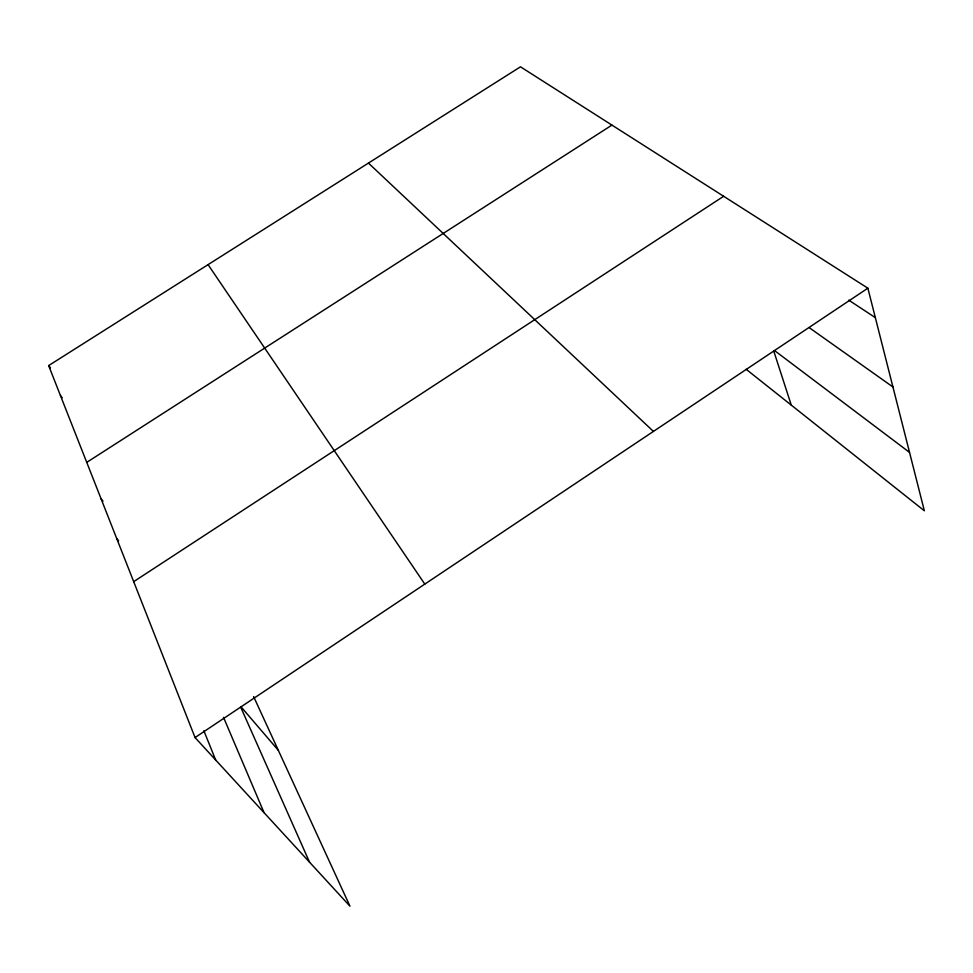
<?xml version="1.0" encoding="UTF-8"?>
<svg xmlns="http://www.w3.org/2000/svg" width="973" height="973" viewBox="0 0 973 973"><rect width="100%" height="100%" fill="white"/><g stroke="black" fill="none" stroke-linecap="round" stroke-linejoin="round"><path stroke-width="1.46" d="M253.612 696.546L349.964 906.191L195.05 737.558L867.867 288.19L924.35 510.776L746.206 369.326M133.69 581.659L723.632 196.278M86.743 462.37L611.944 125.091M195.05 737.558L48.65 365.593L520.482 66.809L867.867 288.19M848.724 300.11L875.335 317.648M809.402 327.779L892.934 386.974M774.484 350.523L909.536 452.396M368.451 163.087L653.43 431.416M241.036 706.836L278.327 750.317M116.711 538.519L118.645 540.818M101.119 498.894L103.004 501.168M60.399 395.439L62.236 397.738M48.65 365.593L50.438 367.843M208.076 264.644L424.8 584.104M240.659 707.067L309.548 862.2M223.535 717.369L264.072 812.698M203.88 730.784L215.678 760.01M773.754 351.046L791.268 405.109"/></g></svg>
